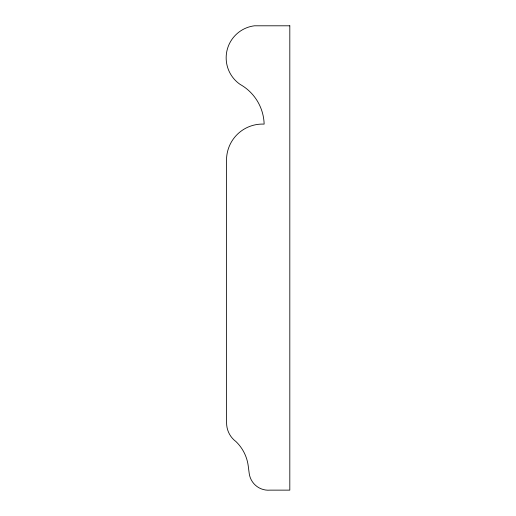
<?xml version="1.0" encoding="UTF-8"?>
<svg xmlns="http://www.w3.org/2000/svg" width="516" height="516" viewBox="0 0 516 516"><rect width="100%" height="100%" fill="white"/><g stroke="black" fill="none" stroke-linecap="round" stroke-linejoin="round"><path stroke-width="0.77" d="M289.811 25.8L254.453 25.8A32.269 32.269 0 0 0 240.05 84.347A47.079 47.079 0 0 1 264.14 124.117A35.959 35.959 0 0 0 226.595 157.935L226.595 422.733A23.149 23.149 0 0 0 235.98 441.586A41.157 41.157 0 0 1 248.222 465.858L249.209 473.411A19.318 19.318 0 0 0 270.1 490.135L289.811 490.135L289.811 25.8"/></g></svg>
